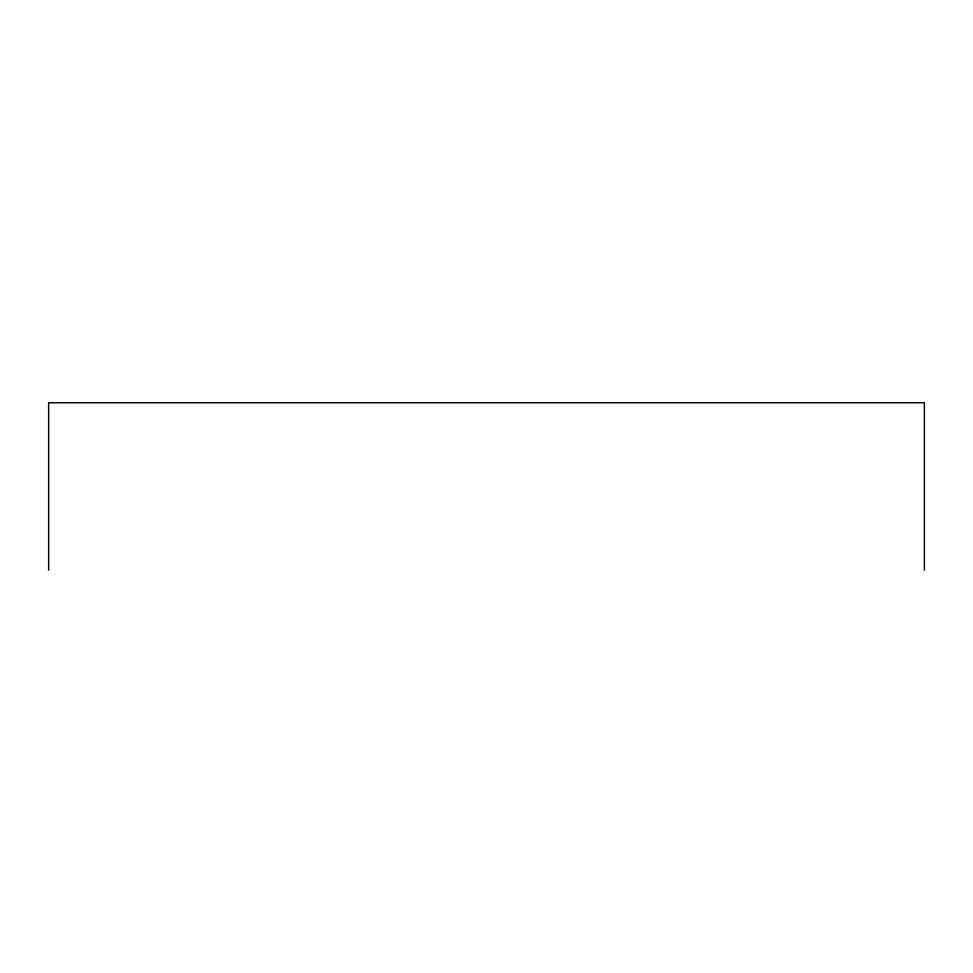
<?xml version="1.0" encoding="UTF-8"?>
<svg xmlns="http://www.w3.org/2000/svg" width="973" height="973" viewBox="0 0 973 973"><rect width="100%" height="100%" fill="white"/><g stroke="black" fill="none" stroke-linecap="round" stroke-linejoin="round"><path stroke-width="1.46" d="M924.35 570.239L924.35 402.761L48.65 402.761L48.65 570.239"/></g></svg>
